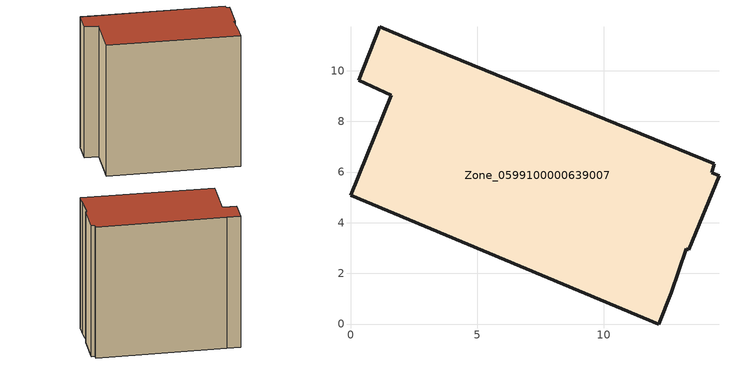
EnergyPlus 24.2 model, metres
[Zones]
Zone_0599100000639007
 floor ground (C_G): 14.55,5.86 13.37,2.93 13.26,2.98 12.67,1.23 12.17,0 0,5.08 1.61,9.04 0.32,9.63 1.16,11.73 2.41,11.2 14.38,6.33 14.26,5.98 z0
 wall outside (C_F): 1.16,11.73 0.32,9.63 1.61,9.04 0,5.08 12.17,0 12.67,1.23 13.26,2.98 13.37,2.93 14.55,5.86 14.26,5.98 14.38,6.33 2.41,11.2 1.16,11.73 z0:14.13
 roof outside (C_R): 14.55,5.86 14.26,5.98 14.38,6.33 2.41,11.2 1.16,11.73 0.32,9.63 1.61,9.04 0,5.08 12.17,0 12.67,1.23 13.26,2.98 13.37,2.93 z14.13
[BUILDING]
Pand.0599100000639007: North Axis=0; Terrain=City; Loads Convergence Tolerance Value=0.04; Temperature Convergence Tolerance Value=0.4; Solar Distribution=FullExterior; Maximum Number of Warmup Days=25; Minimum Number of Warmup Days=1
[Site:Location]
Rotterdam.The.Hague.AP_ZH_NLD Design_Conditions: Latitude=51.96; Longitude=4.45; Time Zone=1; Elevation=-4.5
[SITE:GROUNDTEMPERATURE:BUILDINGSURFACE]
18, 18, 18, 18, 18, 18, 18, 18, 18, 18, 18, 18
[MATERIAL] Thermal Absorptance=0.9; Solar Absorptance=0.7; Visible Absorptance=0.7
Name | Roughness | Thickness | Conductivity | Density | Specific Heat
G.TI.1946 | MediumSmooth | 0.15 | 1 | 540 | 1210
F.TI.1946 | Rough | 0.3 | 0.857143 | 1920 | 840
R.TI.1946 | MediumRough | 0.2 | 0.1 | 1500 | 1000
[CONSTRUCTION]
C_G: G.TI.1946
C_F: F.TI.1946
C_R: R.TI.1946
[ZONE]
Zone_0599100000639007: Type=1; Multiplier=1; Ceiling Height=Autocalculate; Volume=Autocalculate; Floor Area=autocalculate; Part of Total Floor Area=Yes
[ZONEINFILTRATION:DESIGNFLOWRATE]
Infil_Zone_0599100000639007: Zone or ZoneList or Space or SpaceList=Zone_0599100000639007; Schedule=AlwaysOn; Design Flow Rate Calculation Method=Flow/Area; Flow Rate per Floor Area=0.003; Constant Term Coefficient=1; Temperature Term Coefficient=0; Velocity Term Coefficient=0; Velocity Squared Term Coefficient=0
[HVACTEMPLATE:ZONE:IDEALLOADSAIRSYSTEM]
Zone_0599100000639007: Maximum Heating Supply Air Temperature=50; Minimum Cooling Supply Air Temperature=13; Maximum Heating Supply Air Humidity Ratio=0.0156; Minimum Cooling Supply Air Humidity Ratio=0.0077; Heating Limit=NoLimit; Cooling Limit=NoLimit; Dehumidification Control Type=ConstantSensibleHeatRatio; Cooling Sensible Heat Ratio=0.7; Dehumidification Setpoint=60; Humidification Control Type=None; Humidification Setpoint=30; Outdoor Air Method=None; Outdoor Air Flow Rate per Person=0.00944; Outdoor Air Flow Rate per Zone Floor Area=0; Outdoor Air Flow Rate per Zone=0; Demand Controlled Ventilation Type=None; Outdoor Air Economizer Type=NoEconomizer; Heat Recovery Type=None; Sensible Heat Recovery Effectiveness=0.7; Latent Heat Recovery Effectiveness=0.65
[ZONECONTROL:THERMOSTAT]
ThermostatControl_Zone_0599100000639007: Zone or ZoneList=Zone_0599100000639007; Control Type Schedule=DualSetpointControlType; Control 1=Thermostat_Zone_0599100000639007; Temperature Difference Between Cutout And Setpoint=0
[THERMOSTATSETPOINT:DUALSETPOINT]
Thermostat_Zone_0599100000639007: Heating Setpoint Temperature Schedule=HeatingSetpoint_Zone_0599100000639007; Cooling Setpoint Temperature Schedule=CoolingSetpoint_Zone_0599100000639007
[SCHEDULE:COMPACT]
HeatingSetpoint_Zone_0599100000639007: Through: 12/31, For: AllDays, Until: 24:00, 21
CoolingSetpoint_Zone_0599100000639007: Through: 12/31, For: AllDays, Until: 24:00, 24
DualSetpointControlType: Through: 12/31, For: AllDays, Until: 24:00, 4
AlwaysOn: Through: 12/31, For: AllDays, Until: 24:00, 1
